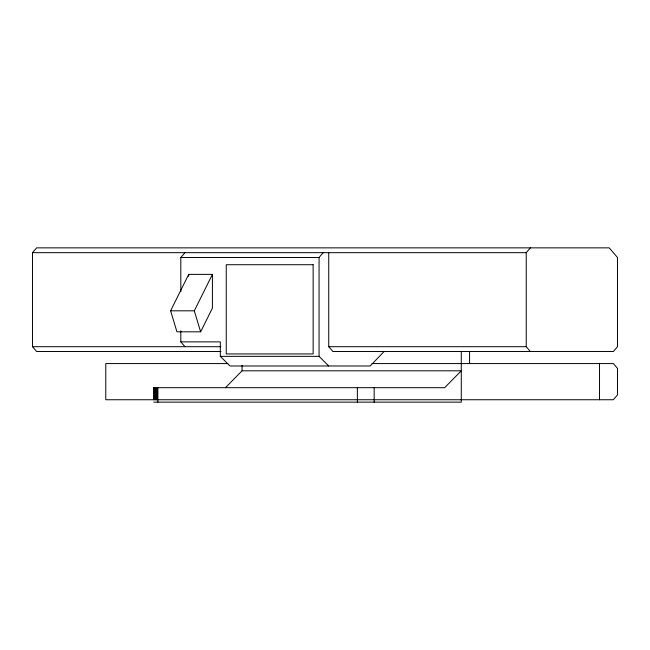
<?xml version="1.0" encoding="UTF-8"?>
<svg xmlns="http://www.w3.org/2000/svg" width="650" height="650" viewBox="0 0 650 650"><rect width="100%" height="100%" fill="white"/><g stroke="black" fill="none" stroke-linecap="round" stroke-linejoin="round"><path stroke-width="0.97" d="M156.942 399.742L156.959 387.684M154.058 399.742L154.099 387.684M155.366 399.742L155.423 387.684M156.097 399.742L156.13 387.684M153.822 399.742L153.879 387.684M170.609 310.814L188.711 274.373L212.412 274.373L212.412 308.124L200.639 331.817L176.946 331.817L170.609 310.814L194.301 310.814L212.412 274.373M221 351.52L36.652 351.52L32.5 346.702L32.5 252.671L36.652 247.853L609.204 247.853L617.5 257.498L617.5 346.702L613.348 351.52L332.889 351.52L328.738 346.702L328.738 252.671M180.814 291.647L180.814 257.498L184.966 252.671M328.738 365.983L319.061 356.346L319.061 257.498L323.204 252.671M530.384 351.52L526.232 346.702L526.232 252.671L530.384 247.853M384.053 351.52L370.224 365.983L229.994 365.983L220.309 356.346L220.309 341.876L180.814 341.876L180.814 330.826M225.469 387.684L242.06 370.809L242.06 365.381M32.5 252.671L526.232 252.671M180.814 257.498L319.061 257.498M32.5 346.702L220.878 346.702M328.738 346.702L526.232 346.702M220.309 356.346L319.061 356.346M227.931 363.577L105.787 363.577L105.787 399.742L613.348 399.742L617.5 394.916L617.5 368.396L613.348 363.577L371.971 363.577M242.06 370.809L461.281 370.809L444.681 387.684L153.798 387.684M153.798 402.147L461.281 402.147L461.281 351.52M180.814 341.876L184.966 346.702M194.301 310.814L200.639 331.817M599.519 363.577L599.519 399.742M469.576 351.52L469.576 363.577M374.156 387.684L374.156 402.147M357.37 387.684L357.37 402.147M188.711 274.373L188.711 276.356M157.901 387.684L157.901 402.147M313.137 264.729L226.241 264.729L226.241 353.933L313.137 353.933L313.137 264.729"/></g></svg>
